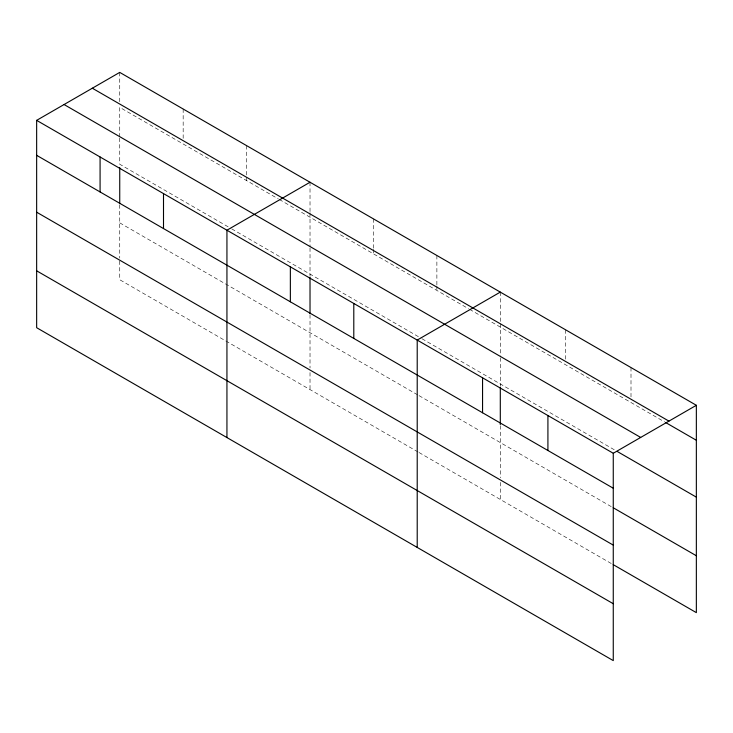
<?xml version="1.0" encoding="UTF-8"?>
<svg xmlns="http://www.w3.org/2000/svg" width="733" height="733" viewBox="0 0 733 733"><rect width="100%" height="100%" fill="white"/><g stroke="black" fill="none" stroke-linecap="round" stroke-linejoin="round"><path stroke-width="0.55" stroke-dasharray="3.67 2.75" d="M119.736 138.07L119.736 164.238L230.73 228.32M119.736 136.934L119.736 107.348L278.302 198.9M279.291 199.468L468.589 308.758M469.578 309.326L664.666 421.961M231.729 228.898L421.017 338.179M422.006 338.756L616.151 450.841M119.736 222.85L418.039 395.078M419.038 395.646L612.183 507.163M418.039 451.959L119.736 279.731L119.736 259.253M419.038 452.536L612.183 564.053M631.003 367.563L631.003 396.892M565.647 329.841L565.647 359.161M500.3 292.11L500.3 322.557M500.3 323.684L500.3 356.65M500.3 357.786L500.3 386.209M500.3 425.662L500.3 477.834M500.3 482.387L500.3 499.448M436.877 255.487L436.877 284.807M436.877 285.934L436.877 290.451M373.445 218.865L373.445 248.194M373.445 249.321L373.445 253.829M310.022 182.251L310.022 211.571M310.022 212.698L310.022 246.792M310.022 247.928L310.022 276.35M310.022 314.677L310.022 367.975M310.022 372.529L310.022 389.589M246.59 145.629L246.59 176.076M246.59 177.203L246.59 180.593M183.168 109.006L183.168 138.335M119.736 72.393L119.736 101.713M119.736 204.819L119.736 258.117"/><path stroke-width="1.1" d="M613.264 545.114L613.264 453.269L36.65 120.359L36.65 327.706L613.264 660.607L613.264 545.114L36.65 212.203M613.182 564.621L696.35 612.641L696.35 405.294L119.736 72.393L36.65 120.359M310.022 182.251L226.937 230.217L226.937 437.564M500.3 292.11L417.214 340.075L417.214 547.423M613.264 453.269L696.35 405.294M92.321 88.217L668.936 421.127M665.656 422.538L696.35 440.258M64.064 104.526L640.679 437.436M617.14 451.409L696.35 497.139M36.65 155.323L613.264 488.224M613.182 507.731L696.35 555.751M36.65 270.816L613.264 603.726M547.918 415.538L547.918 450.493M500.3 387.336L500.3 424.535M482.561 377.807L482.561 412.771M353.792 303.462L353.792 338.417M310.022 277.477L310.022 313.55M290.36 266.839L290.36 301.794M163.505 193.604L163.505 228.559M119.736 167.619L119.736 203.682M100.082 156.981L100.082 191.936"/></g></svg>
